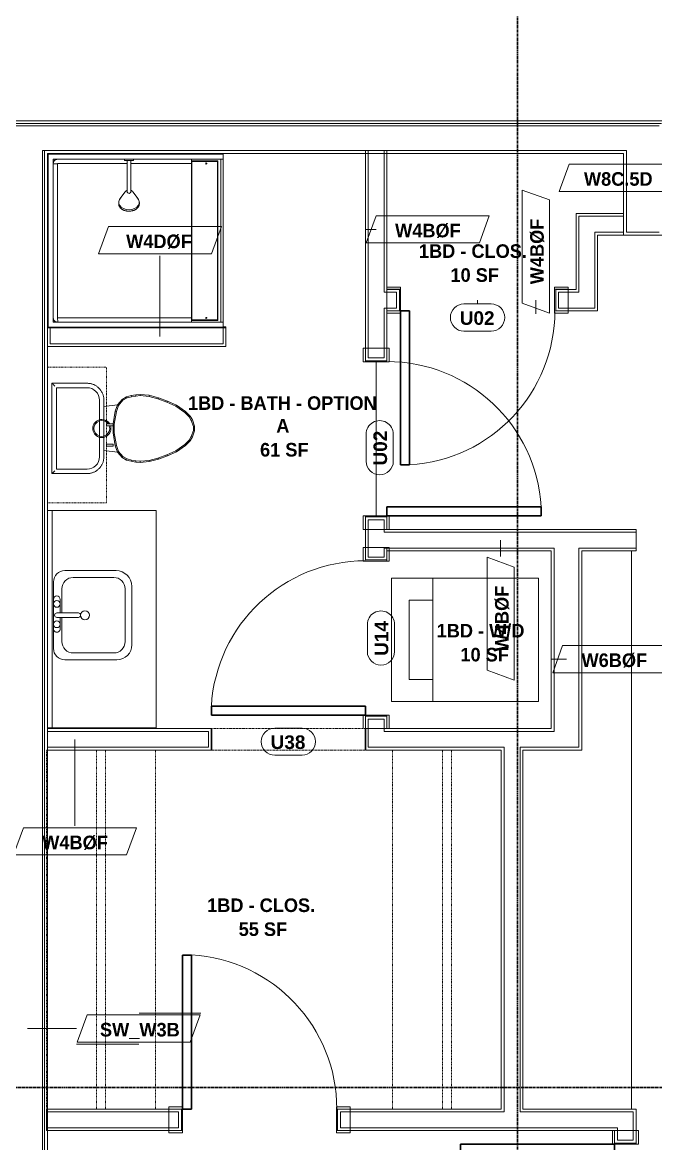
# Model space of a CAD drawing. Header units: inches. Extents: x -4058 to -1781, y 9814 to 12264.
# Drawn here: x -2936.6 to -2796.8, y 10154.8 to 10402.4 of the extents above; entities that cross this region are included whole.
import ezdxf

# ---------------------------------------------------------------- set-up
doc = ezdxf.new("R2010")
doc.units = ezdxf.units.IN
doc.header["$MEASUREMENT"] = 0
for name, pattern in [('Dash', [0.25, 0.125, -0.125]), ('Grid Line 1_2_', [0.875, 0.5, -0.125, 0.125, -0.125]), ('Overhead', [0.15625, 0.09375, -0.0625])]:
    doc.linetypes.add(name, pattern=pattern)
for name, color, linetype, lineweight in [('0-1', 7, 'Continuous', 5), ('A-AREA-IDEN', 2, 'Continuous', 9), ('A-DETL-GENF-3', 92, 'Overhead', 9), ('A-DETL-MEDM', 33, 'Continuous', 30), ('A-DOOR-3', 31, 'Continuous', 9), ('A-DOOR-4', 31, 'Continuous', 30), ('A-DOOR-IDEN', 31, 'Continuous', 9), ('A-FLOR-2', 192, 'Continuous', 9), ('A-WALL', 113, 'Continuous', 18), ('A-WALL-2', 250, 'Continuous', 18), ('A-WALL-3', 113, 'Continuous', 9), ('A-WALL-IDEN', 211, 'Continuous', 9), ('I-WALL-1', 7, 'Continuous', 9), ('P-SANR-FIXT', 6, 'Continuous', 9), ('Q-CASE', 31, 'Continuous', 9), ('Q-CASE-2', 31, 'Dash', 9), ('Q-CASE-HDLN', 31, 'Dash', 9), ('S-GRID-1', 1, 'Grid Line 1_2_', 30)]:
    doc.layers.add(name, color=color, linetype=linetype, lineweight=lineweight)
doc.styles.add('Arial_B', font='arialbd.ttf', dxfattribs={"height": 3})
doc.styles.add('Century Gothic_B', font='GOTHICB.TTF', dxfattribs={"height": 3})

# ---------------------------------------------------------------- blocks, each defined once
blk = doc.blocks.new('CTR - 1st Phase - Common Walls_rvt-1-UNITS PLANS - 3RD FLOOR')
at = {"layer": 'A-WALL-2'}
for p, q in [((-3067.15, 10380.04), (-2803.9, 10380.04)), ((-3067.15, 10379.54), (-2803.9, 10379.54)), ((-2803.9, 10380.04), (-2795.52, 10380.04)), ((-2803.9, 10379.54), (-2803.27, 10379.54)), ((-2803.27, 10379.54), (-2796.02, 10379.54)), ((-2932.21, 10373.41), (-2932.21, 10374.04)), ((-2932.21, 10374.04), (-2931.71, 10374.04)), ((-2932.21, 10374.04), (-2931.71, 10374.04)), ((-2932.21, 10373.41), (-2932.21, 9988.44)), ((-2931.71, 10373.41), (-2931.71, 10374.04)), ((-2931.71, 10374.04), (-2803.9, 10374.04)), ((-2931.71, 10373.41), (-2931.71, 9988.44)), ((-2803.9, 10374.04), (-2803.27, 10374.04)), ((-2803.27, 10374.04), (-2803.27, 10356.04)), ((-2796.02, 10356.04), (-2803.27, 10356.04))]:
    blk.add_line(p, q, dxfattribs=at)
at = {"layer": 'I-WALL-1'}
for p, q in [((-2803.9, 10380.66), (-3067.15, 10380.66)), ((-2794.9, 10380.66), (-2803.9, 10380.66)), ((-2892.34, 10373.41), (-2803.9, 10373.41)), ((-2803.9, 10373.41), (-2803.9, 10355.41)), ((-2803.9, 10355.41), (-2803.27, 10355.41)), ((-2803.27, 10355.41), (-2794.9, 10355.41)), ((-2931.09, 9988.44), (-2931.09, 10334.91))]:
    blk.add_line(p, q, dxfattribs=at)
blk = doc.blocks.new('CTR - 1st Phase - Structure_rvt-1-UNITS PLANS - 3RD FLOOR')
at = {"layer": 'S-GRID-1'}
for p, q in [((-2827.32, 9814.03), (-2827.32, 12247.5)), ((-1781.27, 10167.19), (-4041.78, 10167.19))]:
    blk.add_line(p, q, dxfattribs=at)
blk = doc.blocks.new('SWING - SINGLE - FLUSH - SWING - FLUSH - 2-10 x 6-8 - PRIVACY-4346067-UNITS PLANS - 3RD FLOOR')
at = {"layer": 'A-DOOR-3'}
for p, q in [((-17, 2.87), (-20, 2.87)), ((-20, 2.87), (-20, -2.38)), ((-17, -2.38), (-17, 2.87)), ((20, 2.87), (17, 2.87)), ((17, 2.87), (17, -2.38)), ((20, -2.38), (20, 2.87)), ((-20, -2.38), (-17, -2.38)), ((-17, -2.38), (-20, -2.38)), ((-20, -2.38), (-20, -2.88)), ((-17, -2.88), (-17, -2.38)), ((17, -2.38), (20, -2.38)), ((20, -2.38), (17, -2.38)), ((17, -2.38), (17, -2.88)), ((20, -2.88), (20, -2.38)), ((-20, -2.88), (-17, -2.88)), ((17, -2.88), (20, -2.88))]:
    blk.add_line(p, q, dxfattribs=at)
blk.add_arc((17, 2.37), 34.07, 93.3657, 180, dxfattribs=at)
at = {"layer": 'A-DOOR-4'}
for p, q in [((15, 2.37), (15, 36.38)), ((17, 36.38), (15, 36.38)), ((17, 2.37), (17, 36.38)), ((17, 2.37), (15, 2.37))]:
    blk.add_line(p, q, dxfattribs=at)
blk = doc.blocks.new('OD_CW_Closet - OD_CW_Closet-3890322-UNITS PLANS - 3RD FLOOR')
at = {"layer": 'Q-CASE-HDLN'}
for p, q in [((0.74, -24), (0.74, 0)), ((0.74, 0), (79.99, 0)), ((79.99, 0), (79.99, -24)), ((0.74, -11), (79.99, -11)), ((0.74, -13), (79.99, -13)), ((79.99, -24), (0.74, -24))]:
    blk.add_line(p, q, dxfattribs=at)
blk = doc.blocks.new('SWING - SINGLE - FLUSH - SWING - FLUSH - 2-10 x 6-8 - PRIVACY-4346070-UNITS PLANS - 3RD FLOOR')
at = {"layer": 'A-DOOR-3'}
for p, q in [((-20, 2.37), (-20, 2.87)), ((-20, 2.87), (-17, 2.87)), ((-17, 2.87), (-17, 2.37)), ((17, 2.37), (17, 2.87)), ((17, 2.87), (20, 2.87)), ((20, 2.87), (20, 2.37)), ((-20, 2.37), (-17, 2.37)), ((-20, -2.88), (-20, 2.37)), ((-17, 2.37), (-20, 2.37)), ((-17, 2.37), (-17, -2.88)), ((17, 2.37), (20, 2.37)), ((17, -2.88), (17, 2.37)), ((20, 2.37), (17, 2.37)), ((20, 2.37), (20, -2.88)), ((-17, -2.88), (-20, -2.88)), ((20, -2.88), (17, -2.88))]:
    blk.add_line(p, q, dxfattribs=at)
blk.add_arc((17, -2.38), 34.07, 180, 266.6343, dxfattribs=at)
at = {"layer": 'A-DOOR-4'}
for p, q in [((15, -2.38), (15, -36.38)), ((17, -2.38), (15, -2.38)), ((17, -2.38), (17, -36.38)), ((17, -36.38), (15, -36.38))]:
    blk.add_line(p, q, dxfattribs=at)
blk = doc.blocks.new('Stacked Washer and Dryer - 26_x25_ - Private-3627842-UNITS PLANS - 3RD FLOOR')
at = {"layer": 'P-SANR-FIXT'}
for p, q in [((0, 13.625), (32.4375, 13.625)), ((0, 13.625), (0, -13.625)), ((23.34375, -13.625), (23.34375, 13.625)), ((32.4375, 13.625), (32.4375, -13.625)), ((28.53125, 8.75), (23.34375, 8.75)), ((28.53125, -8.75), (28.53125, 8.75)), ((23.34375, -8.75), (28.53125, -8.75)), ((32.4375, -13.625), (0, -13.625))]:
    blk.add_line(p, q, dxfattribs=at)
blk = doc.blocks.new('SWING - SINGLE - FLUSH - SWING - FLUSH - 2-10 x 6-8 - PRIVACY-4346066-UNITS PLANS - 3RD FLOOR')
at = {"layer": 'A-DOOR-3'}
for p, q in [((-17, 2.87), (-20, 2.87)), ((-20, 2.87), (-20, -2.38)), ((-17, -2.38), (-17, 2.87)), ((20, 2.87), (17, 2.87)), ((17, 2.87), (17, -2.38)), ((20, -2.38), (20, 2.87)), ((-20, -2.38), (-17, -2.38)), ((-17, -2.38), (-20, -2.38)), ((-20, -2.38), (-20, -2.88)), ((-17, -2.88), (-17, -2.38)), ((17, -2.38), (20, -2.38)), ((20, -2.38), (17, -2.38)), ((17, -2.38), (17, -2.88)), ((20, -2.88), (20, -2.38)), ((-20, -2.88), (-17, -2.88)), ((17, -2.88), (20, -2.88))]:
    blk.add_line(p, q, dxfattribs=at)
blk.add_arc((17, 2.37), 34.07, 93.3657, 180, dxfattribs=at)
at = {"layer": 'A-DOOR-4'}
for p, q in [((15, 2.37), (15, 36.38)), ((17, 36.38), (15, 36.38)), ((17, 2.37), (17, 36.38)), ((17, 2.37), (15, 2.37))]:
    blk.add_line(p, q, dxfattribs=at)
blk = doc.blocks.new('Door-Opening - CLEAR OPENING - 34_ x 80_-3928388-UNITS PLANS - 3RD FLOOR')
at = {"layer": 'A-DETL-GENF-3'}
for p, q in [((16.68, 2.37), (-17.32, 2.37)), ((-17.32, -2.38), (16.68, -2.38))]:
    blk.add_line(p, q, dxfattribs=at)
at = {"layer": 'A-DETL-MEDM'}
for p, q in [((-17.32, 2.37), (-17.32, -2.38)), ((16.68, -2.38), (16.68, 2.37))]:
    blk.add_line(p, q, dxfattribs=at)
blk = doc.blocks.new('M_Sink Vanity-Square - 500 x 440mm-1372835-UNITS PLANS - 3RD FLOOR')
at = {"layer": 'P-SANR-FIXT'}
for p, q in [((-5.72, 10.23), (7.14, 10.23)), ((-5.22, 8.73), (6.46, 8.73)), ((-9.22, -4.59), (-9.22, 6.73)), ((-7.72, -2.72), (-7.72, 6.23)), ((8.96, 6.23), (8.96, -2.72)), ((10.46, 6.91), (10.46, -4.59)), ((0.12, -6.33), (0.12, -1.59)), ((1.12, -6.33), (1.12, -1.59)), ((7.96, -7.09), (-6.72, -7.09)), ((0.12, -5.22), (-5.22, -5.22)), ((-2.88, -5.59), (0.12, -5.59)), ((3.62, -7.09), (-2.88, -7.09)), ((6.46, -5.22), (1.12, -5.22)), ((1.12, -5.59), (3.62, -5.59))]:
    blk.add_line(p, q, dxfattribs=at)
for centre, radius, start, end in [((-5.72, 6.73), 3.5, 90, 180), ((7.14, 6.91), 3.32, 360, 90), ((-5.22, 6.23), 2.5, 90, 180), ((6.46, 6.23), 2.5, 360, 90), ((0.62, -0.13), 1, 360, 180), ((0.62, -0.13), 1, 180, 0), ((0.62, -1.59), 0.5, 360, 180), ((-6.72, -4.59), 2.5, 180, 270), ((-5.22, -2.72), 2.5, 180, 270), ((6.46, -2.72), 2.5, 270, 360), ((7.96, -4.59), 2.5, 270, 0), ((-2.88, -6.34), 0.75, 90, 270), ((-1.88, -6.34), 0.75, 360, 180), ((-1.88, -6.34), 0.75, 180, 0), ((0.62, -6.33), 0.5, 180, 0), ((2.62, -6.34), 0.75, 0, 180), ((2.62, -6.34), 0.75, 180, 0), ((3.62, -6.34), 0.75, 270, 90)]:
    blk.add_arc(centre, radius, start, end, dxfattribs=at)
blk = doc.blocks.new('Toilet-Domestic-3D - Toilet-Domestic-3D-1352612-UNITS PLANS - 3RD FLOOR')
at = {"layer": 'P-SANR-FIXT'}
for p, q in [((-9.98, 19.48), (-9.98, 11.75)), ((9.98, 19.48), (-9.98, 19.48)), ((-9.86, 19.36), (-9.98, 19.48)), ((9, 18.5), (-9, 18.5)), ((-9, 18.5), (-9, 11.75)), ((-9, 18.5), (-9, 11.75)), ((9, 18.5), (-9, 18.5)), ((9, 11.75), (9, 18.5)), ((9, 11.75), (9, 18.5)), ((9.98, 19.48), (9.86, 19.36)), ((9.98, 11.75), (9.98, 19.48)), ((-6.25, 9), (6.25, 9)), ((-6.25, 9), (6.25, 9)), ((-6.25, 8.02), (6.25, 8.02)), ((-4.86, 8.02), (-5.21, 5)), ((5.21, 5), (4.86, 8.02)), ((-5.21, 5), (-6.4, 4)), ((-3.84, 5.5), (-5.21, 5)), ((-5.21, 5), (-5.08, 4.78)), ((-3.77, 5.26), (-5.08, 4.78)), ((-1, 6), (-3.84, 5.5)), ((-3.84, 5.5), (-3.77, 5.26)), ((-0.98, 5.75), (-3.77, 5.26)), ((-1, 6), (-0.98, 5.75)), ((0.56, 6), (-1, 6)), ((0.98, 5.75), (-0.98, 5.75)), ((1, 5.98), (0.98, 5.75)), ((3.77, 5.26), (0.98, 5.75)), ((3.84, 5.5), (1.05, 5.99)), ((3.84, 5.5), (3.77, 5.26)), ((5.08, 4.78), (3.77, 5.26)), ((5.21, 5), (3.84, 5.5)), ((5.21, 5), (5.08, 4.78)), ((6.4, 4), (5.21, 5)), ((-6.97, 3), (-7.24, 2)), ((-6.73, 2.9), (-6.99, 1.95)), ((-6.4, 4), (-6.97, 3)), ((-6.97, 3), (-6.73, 2.9)), ((-6.21, 3.84), (-6.73, 2.9)), ((-6.21, 3.84), (-6.4, 4)), ((-5.08, 4.78), (-6.21, 3.84)), ((6.21, 3.84), (5.08, 4.78)), ((6.4, 4), (6.21, 3.84)), ((6.73, 2.9), (6.21, 3.84)), ((6.97, 3), (6.4, 4)), ((6.97, 3), (6.73, 2.9)), ((6.99, 1.95), (6.73, 2.9)), ((7.24, 2), (6.97, 3)), ((-7.41, 1), (-7.5, 0)), ((-7.24, 2), (-7.41, 1)), ((-7.41, 1), (-7.16, 0.96)), ((-7.16, 0.96), (-7.25, 0)), ((-7.24, 2), (-6.99, 1.95)), ((-6.99, 1.95), (-7.16, 0.96)), ((7.24, 2), (6.99, 1.95)), ((7.16, 0.96), (6.99, 1.95)), ((7.41, 1), (7.16, 0.96)), ((7.25, 0), (7.16, 0.96)), ((7.41, 1), (7.24, 2)), ((7.5, 0), (7.25, 0)), ((7.5, 0), (7.41, 1)), ((-7.5, 0), (-7.25, 0)), ((-7.5, 0), (-7.33, -1.99)), ((-7.33, -1.99), (-7.08, -1.95)), ((-7.33, -1.99), (-6.79, -4)), ((-7.25, 0), (-7.08, -1.95)), ((-7.08, -1.95), (-6.55, -3.92)), ((6.55, -3.92), (7.08, -1.95)), ((6.79, -4), (7.33, -1.99)), ((7.08, -1.95), (7.25, 0)), ((7.33, -1.99), (7.08, -1.95)), ((7.33, -1.99), (7.5, 0)), ((-6.79, -4), (-6.55, -3.92)), ((-6.79, -4), (-6.06, -6)), ((-6.55, -3.92), (-5.83, -5.9)), ((5.83, -5.9), (6.55, -3.92)), ((6.06, -6), (6.79, -4)), ((6.79, -4), (6.55, -3.92)), ((-6.06, -6), (-5.83, -5.9)), ((-6.06, -6), (-5.13, -8)), ((-5.83, -5.9), (-4.91, -7.88)), ((4.91, -7.88), (5.83, -5.9)), ((5.13, -8), (6.06, -6)), ((6.06, -6), (5.83, -5.9)), ((-5.13, -8), (-4.91, -7.88)), ((-5.13, -8), (-3.74, -10)), ((-4.91, -7.88), (-3.55, -9.84)), ((-3.74, -10), (-3.55, -9.84)), ((-3.55, -9.84), (-2.59, -10.8)), ((2.59, -10.8), (3.55, -9.84)), ((3.55, -9.84), (4.91, -7.88)), ((3.74, -10), (3.55, -9.84)), ((3.74, -10), (5.13, -8)), ((5.13, -8), (4.91, -7.88)), ((-3.74, -10), (-2.74, -11)), ((-2.74, -11), (-2.59, -10.8)), ((-2.74, -11), (-1.87, -11.5)), ((-2.59, -10.8), (-1.77, -11.27)), ((-1.87, -11.5), (-1.77, -11.27)), ((-1.87, -11.5), (-0.5, -12)), ((-1.77, -11.27), (-0.46, -11.75)), ((-0.5, -12), (-0.46, -11.75)), ((-0.5, -12), (0.5, -12)), ((-0.46, -11.75), (0.46, -11.75)), ((0.46, -11.75), (1.77, -11.27)), ((0.5, -12), (0.46, -11.75)), ((0.5, -12), (1.87, -11.5)), ((1.77, -11.27), (2.59, -10.8)), ((1.87, -11.5), (1.77, -11.27)), ((1.87, -11.5), (2.74, -11)), ((2.74, -11), (2.59, -10.8)), ((2.74, -11), (3.74, -10))]:
    blk.add_line(p, q, dxfattribs=at)
at = {"layer": 'P-SANR-FIXT', "flags": 128}
for points in [[(-9.98, 11.75), (-9.97, 11.6), (-9.97, 11.45), (-9.95, 11.3), (-9.93, 11.16), (-9.9, 11.01), (-9.87, 10.86), (-9.83, 10.72), (-9.79, 10.58), (-9.74, 10.44), (-9.68, 10.3), (-9.62, 10.16), (-9.56, 10.03), (-9.48, 9.9), (-9.41, 9.77), (-9.33, 9.65), (-9.24, 9.52), (-9.15, 9.41), (-9.05, 9.29), (-8.95, 9.18), (-8.85, 9.08), (-8.74, 8.97), (-8.62, 8.88), (-8.51, 8.78), (-8.39, 8.7), (-8.26, 8.61), (-8.14, 8.54), (-8.01, 8.46), (-7.87, 8.4), (-7.74, 8.33), (-7.6, 8.28), (-7.46, 8.22), (-7.32, 8.18), (-7.17, 8.14), (-7.03, 8.11), (-6.88, 8.08), (-6.74, 8.05), (-6.59, 8.04), (-6.44, 8.03), (-6.29, 8.02), (-6.25, 8.02)], [(6.25, 8.02), (6.4, 8.03), (6.55, 8.03), (6.7, 8.05), (6.84, 8.07), (6.99, 8.1), (7.14, 8.13), (7.28, 8.17), (7.42, 8.21), (7.56, 8.26), (7.7, 8.32), (7.84, 8.38), (7.97, 8.44), (8.1, 8.52), (8.23, 8.59), (8.35, 8.67), (8.48, 8.76), (8.59, 8.85), (8.71, 8.95), (8.82, 9.05), (8.92, 9.15), (9.03, 9.26), (9.12, 9.38), (9.22, 9.49), (9.3, 9.61), (9.39, 9.74), (9.46, 9.86), (9.54, 9.99), (9.6, 10.13), (9.67, 10.26), (9.72, 10.4), (9.78, 10.54), (9.82, 10.68), (9.86, 10.83), (9.89, 10.97), (9.92, 11.12), (9.95, 11.26), (9.96, 11.41), (9.97, 11.56), (9.98, 11.71), (9.98, 11.75)]]:
    blk.add_lwpolyline(points, dxfattribs=at)
at = {"layer": 'P-SANR-FIXT'}
for centre, radius, start, end in [((-6.25, 11.75), 2.75, 180, 270), ((-6.25, 11.75), 2.75, 180, 270), ((0, 8.48), 2, 360, 286.863), ((0, 8.48), 1.75, 360, 289.017), ((6.25, 11.75), 2.75, 270, 360), ((6.25, 11.75), 2.75, 270, 360), ((0, 8.48), 2, 302.0714, 360), ((0, 8.48), 1.75, 308.7554, 360)]:
    blk.add_arc(centre, radius, start, end, dxfattribs=at)
for points in [[(-9.98, 19.48), (-9.98, 19.48), (-9.98, 19.48), (-9.98, 19.48)], [(9.98, 19.48), (9.98, 19.48), (9.98, 19.48), (9.98, 19.48)]]:
    blk.add_open_spline(points, degree=3, dxfattribs=at)
for points, knots in [([(-9.37, 18.87), (-9.41, 18.91), (-9.47, 18.97), (-9.55, 19.05), (-9.6, 19.1), (-9.66, 19.16), (-9.71, 19.21), (-9.75, 19.25), (-9.78, 19.28), (-9.8, 19.3), (-9.82, 19.32), (-9.85, 19.35), (-9.86, 19.36), (-9.86, 19.36)], [0, 0, 0, 0, 0.166667, 0.25, 0.333333, 0.416667, 0.5, 0.583333, 0.666667, 0.708333, 0.75, 0.833333, 1, 1, 1, 1]), ([(9.86, 19.36), (9.86, 19.36), (9.85, 19.35), (9.82, 19.32), (9.8, 19.3), (9.78, 19.28), (9.75, 19.25), (9.71, 19.21), (9.66, 19.16), (9.6, 19.1), (9.55, 19.05), (9.47, 18.97), (9.41, 18.91), (9.37, 18.87)], [-1, -1, -1, -1, -0.833333, -0.75, -0.708333, -0.666667, -0.583333, -0.5, -0.416667, -0.333333, -0.25, -0.166667, 0, 0, 0, 0])]:
    blk.add_open_spline(points, degree=3, knots=knots, dxfattribs=at)
blk = doc.blocks.new('Bath Vanity - Bath Vanity 48_-3150017-UNITS PLANS - 3RD FLOOR')
at = {"layer": 'Q-CASE'}
for p, q in [((24.74, 24), (-23.26, 24)), ((-23.26, 24), (-23.26, 1)), ((24.74, 1), (24.74, 24))]:
    blk.add_line(p, q, dxfattribs=at)
blk = doc.blocks.new('BATHROOM MIRROR - BATHROOM MIRROR 48_-3123886-UNITS PLANS - 3RD FLOOR')
at = {"layer": 'Q-CASE'}
for p, q in [((-23.26, -23), (24.74, -23)), ((-23.26, -23), (-23.26, -24)), ((24.74, -24), (-23.26, -24)), ((24.74, -24), (24.74, -23))]:
    blk.add_line(p, q, dxfattribs=at)
blk = doc.blocks.new('300 Series Wall Hung Cabinet_326 - 30_-2909953-UNITS PLANS - 3RD FLOOR')
at = {"layer": 'Q-CASE'}
for p, q in [((-2.01, 14.69), (-2.5, 14.69)), ((-2.5, 14.69), (-2.5, 13.19)), ((-2.01, 13.19), (-2.5, 13.19)), ((-2.01, 13.19), (-2.01, 14.69)), ((2.49, 14.69), (2, 14.69)), ((2, 14.69), (2, 13.19)), ((2.49, 13.19), (2, 13.19)), ((2.49, 13.19), (2.49, 14.69))]:
    blk.add_line(p, q, dxfattribs=at)
at = {"layer": 'Q-CASE-2'}
for p, q in [((-15, 0.19), (-15, 13.19)), ((-15, 13.19), (15, 13.19)), ((15, 13.19), (15, 0.19)), ((15, 0.19), (-15, 0.19))]:
    blk.add_line(p, q, dxfattribs=at)
blk = doc.blocks.new('SWING - SINGLE - FLUSH - SWING - FLUSH - 2-10 x 6-8 - PASSAGE-4346082-UNITS PLANS - 3RD FLOOR')
at = {"layer": 'A-DOOR-3'}
for p, q in [((-20, 2.37), (-20, 2.87)), ((-20, 2.87), (-17, 2.87)), ((-17, 2.87), (-17, 2.37)), ((17, 2.37), (17, 2.87)), ((17, 2.87), (20, 2.87)), ((20, 2.87), (20, 2.37)), ((-20, 2.37), (-17, 2.37)), ((-20, -2.88), (-20, 2.37)), ((-17, 2.37), (-20, 2.37)), ((-17, 2.37), (-17, -2.88)), ((17, 2.37), (20, 2.37)), ((17, -2.88), (17, 2.37)), ((20, 2.37), (17, 2.37)), ((20, 2.37), (20, -2.38)), ((-17, -2.88), (-20, -2.88)), ((20, -2.88), (17, -2.88))]:
    blk.add_line(p, q, dxfattribs=at)
blk.add_arc((17, -2.38), 34.07, 180, 266.6343, dxfattribs=at)
at = {"layer": 'A-DOOR-4'}
for p, q in [((15, -2.38), (15, -36.38)), ((17, -2.38), (15, -2.38)), ((17, -2.38), (17, -36.38)), ((17, -36.38), (15, -36.38))]:
    blk.add_line(p, q, dxfattribs=at)
blk = doc.blocks.new('OD_CW_Closet - OD_CW_Closet-3890321-UNITS PLANS - 3RD FLOOR')
at = {"layer": 'Q-CASE-HDLN'}
for p, q in [((79.99, 24), (0.74, 24)), ((0.74, 24), (0.74, 0)), ((79.99, 0), (79.99, 24)), ((0.74, 13), (79.99, 13)), ((0.74, 11), (79.99, 11)), ((0.74, 0), (79.99, 0))]:
    blk.add_line(p, q, dxfattribs=at)
blk = doc.blocks.new('Casework 10 - Casework 1-4240685-UNITS PLANS - 3RD FLOOR')
at = {"layer": 'Q-CASE'}
blk.add_line((-2802.15, 10162.41), (-2802.15, 10285.66), dxfattribs=at)
blk = doc.blocks.new('The Shower - The Shower-4050272-UNITS PLANS - 3RD FLOOR')
at = {"layer": 'P-SANR-FIXT'}
for p, q in [((0, -0.5), (38.5, -0.5)), ((0, -39.25), (0, -0.5)), ((0.12, -39.25), (0.12, -0.63)), ((0.12, -0.63), (38.38, -0.63)), ((1.25, -39.25), (1.25, -1.75)), ((1.25, -1.75), (37.25, -1.75)), ((1.3, -2.43), (1.28, -2.51)), ((1.38, -2.26), (1.37, -2.28)), ((1.42, -2.2), (1.4, -2.23)), ((1.58, -2.01), (1.51, -2.08)), ((1.73, -1.9), (1.7, -1.92)), ((2.01, -1.78), (1.93, -1.8)), ((36.25, -1.77), (2.25, -1.77)), ((36.25, -1.77), (36.25, -1.75)), ((36.57, -1.8), (36.49, -1.78)), ((36.8, -1.92), (36.77, -1.9)), ((36.99, -2.08), (36.92, -2.01)), ((37.1, -2.23), (37.08, -2.2)), ((37.13, -2.28), (37.12, -2.26)), ((37.22, -2.51), (37.2, -2.43)), ((37.25, -1.75), (37.25, -17.52)), ((38.38, -0.63), (38.38, -39.25)), ((38.5, -0.5), (38.5, -39.25)), ((2.2, -32.27), (2.2, -2.75)), ((36.25, -2.7), (2.25, -2.7)), ((36.3, -18.11), (36.3, -2.75)), ((36.3, -32.27), (36.3, -18.89)), ((37.25, -19.48), (37.25, -39.25)), ((1.62, -32.27), (1.62, -38.13)), ((36.75, -32.38), (1.75, -32.38)), ((1.75, -32.38), (1.75, -38)), ((2.2, -32.27), (36.3, -32.27)), ((36.75, -38), (36.75, -32.38)), ((36.88, -38.13), (36.88, -32.27)), ((0.12, -39.25), (0, -39.25)), ((0.12, -39.25), (1.25, -39.25)), ((1.25, -38.75), (37.25, -38.75)), ((1.25, -39.25), (1.25, -38.75)), ((37.25, -39.25), (1.25, -39.25)), ((1.62, -38.13), (36.88, -38.13)), ((1.75, -38), (36.75, -38)), ((37.25, -38.75), (37.25, -39.25)), ((37.25, -39.25), (38.38, -39.25)), ((38.5, -39.25), (38.38, -39.25))]:
    blk.add_line(p, q, dxfattribs=at)
for centre, radius, start, end in [((2.25, -2.75), 1, 90, 180), ((36.25, -2.75), 1, 0, 90), ((2.2, -35.56), 0.125, 0, 180), ((2.2, -35.56), 0.125, 180, 0), ((36.3, -35.56), 0.125, 0, 180), ((36.3, -35.56), 0.125, 180, 0)]:
    blk.add_arc(centre, radius, start, end, dxfattribs=at)
for centre, major_axis, start_param, end_param in [((2.2, -32.28), (0.95, 0), 1.570796, 3.141593), ((36.3, -32.28), (-0.95, 0), 3.141593, 4.712389)]:
    blk.add_ellipse(centre, major_axis=major_axis, ratio=0.019505, start_param=start_param, end_param=end_param, dxfattribs=at)
for points, knots in [([(2.25, -1.77), (2.19, -1.77), (2.06, -1.78), (1.8, -1.86), (1.53, -2.04), (1.34, -2.32), (1.26, -2.57), (1.25, -2.7), (1.25, -2.77)], [-0.001856, -0.001856, -0.001856, -0.001856, 0.123376, 0.248608, 0.499072, 0.749536, 0.874768, 1, 1, 1, 1]), ([(1.38, -2.25), (1.41, -2.21), (1.47, -2.12), (1.55, -2.04), (1.59, -2)], [-0.666048, -0.666048, -0.666048, -0.666048, -0.5714286, -0.4597287, -0.4597287, -0.4597287, -0.4597287]), ([(1.75, -1.88), (1.77, -1.87), (1.86, -1.82), (2.03, -1.77), (2.17, -1.75), (2.25, -1.75)], [-0.332096, -0.332096, -0.332096, -0.332096, -0.2857143, -0.1428571, 0, 0, 0, 0]), ([(36.25, -1.75), (36.31, -1.75), (36.42, -1.76), (36.59, -1.8), (36.7, -1.85), (36.75, -1.88)], [-1, -1, -1, -1, -0.8928571, -0.7857143, -0.6665409, -0.6665409, -0.6665409, -0.6665409]), ([(37.25, -2.77), (37.25, -2.7), (37.24, -2.57), (37.16, -2.32), (36.98, -2.04), (36.7, -1.86), (36.45, -1.78), (36.32, -1.77), (36.25, -1.77)], [-0.001856, -0.001856, -0.001856, -0.001856, 0.123376, 0.248608, 0.499072, 0.749536, 0.874768, 1, 1, 1, 1]), ([(36.75, -1.88), (36.79, -1.91), (36.89, -1.97), (36.97, -2.05), (37.01, -2.11)], [-0.666048, -0.666048, -0.666048, -0.666048, -0.5714286, -0.4462442, -0.4462442, -0.4462442, -0.4462442]), ([(37.12, -2.25), (37.13, -2.27), (37.16, -2.33), (37.18, -2.38), (37.19, -2.42)], [-0.332096, -0.332096, -0.332096, -0.332096, -0.2857143, -0.2167295, -0.2167295, -0.2167295, -0.2167295]), ([(2.25, -2.7), (2.24, -2.7), (2.24, -2.7), (2.23, -2.7), (2.22, -2.71), (2.22, -2.71), (2.21, -2.72), (2.21, -2.73), (2.2, -2.74), (2.2, -2.74), (2.2, -2.75), (2.2, -2.75)], [-1, -1, -1, -1, -0.833333, -0.75, -0.666667, -0.583333, -0.416667, -0.333333, -0.208333, -0.083333, 0, 0, 0, 0]), ([(36.3, -2.75), (36.3, -2.74), (36.3, -2.74), (36.3, -2.73), (36.29, -2.72), (36.29, -2.72), (36.28, -2.71), (36.27, -2.71), (36.26, -2.7), (36.26, -2.7), (36.25, -2.7), (36.25, -2.7)], [-1, -1, -1, -1, -0.833333, -0.75, -0.666667, -0.583333, -0.416667, -0.333333, -0.208333, -0.083333, 0, 0, 0, 0])]:
    blk.add_open_spline(points, degree=3, knots=knots, dxfattribs=at)
for points in [[(1.35, -2.32), (1.36, -2.3), (1.37, -2.27), (1.38, -2.25)], [(1.63, -1.97), (1.67, -1.94), (1.71, -1.91), (1.75, -1.88)], [(36.25, -2.7), (36.25, -2.62), (36.25, -2.45), (36.25, -2.22), (36.25, -2.03), (36.25, -1.88), (36.25, -1.82), (36.25, -1.8)], [(37.05, -2.15), (37.07, -2.18), (37.09, -2.21), (37.12, -2.25)], [(1.25, -2.75), (1.25, -2.74), (1.25, -2.72), (1.25, -2.71)], [(2.2, -2.75), (2.12, -2.75), (1.95, -2.75), (1.72, -2.75), (1.52, -2.76), (1.37, -2.76), (1.27, -2.76), (1.25, -2.77), (1.25, -2.77)], [(37.25, -2.67), (37.25, -2.7), (37.25, -2.72), (37.25, -2.75)]]:
    blk.add_open_spline(points, degree=3, dxfattribs=at)
blk = doc.blocks.new('Shower Head - Shower Head-3260035-UNITS PLANS - 3RD FLOOR')
at = {"layer": 'P-SANR-FIXT'}
for p, q in [((-2.28, 9.81), (-2.28, 9.54)), ((-2.02, 8.78), (-0.84, 7.19)), ((0.84, 7.19), (2.02, 8.78)), ((2.28, 9.54), (2.28, 9.81)), ((-0.39, 7.27), (-0.39, 6.01)), ((0.39, 6.01), (0.39, 7.27)), ((-0.98, 0.26), (-0.98, 0)), ((-0.98, 0.26), (0.98, 0.26)), ((-0.39, 1), (-0.39, 0.26)), ((0.39, 0.26), (0.39, 1)), ((0.98, 0), (0.98, 0.26)), ((0.98, 0), (-0.98, 0))]:
    blk.add_line(p, q, dxfattribs=at)
at = {"layer": 'P-SANR-FIXT', "flags": 128}
for points in [[(0, 11.49), (-0.09, 11.49), (-0.18, 11.48), (-0.27, 11.48), (-0.35, 11.47), (-0.44, 11.46), (-0.53, 11.44), (-0.62, 11.43), (-0.7, 11.41), (-0.79, 11.39), (-0.87, 11.36), (-0.95, 11.34), (-1.03, 11.31), (-1.11, 11.28), (-1.19, 11.25), (-1.26, 11.21), (-1.34, 11.17), (-1.41, 11.13), (-1.48, 11.09), (-1.55, 11.05), (-1.61, 11), (-1.68, 10.95), (-1.74, 10.9), (-1.8, 10.85), (-1.85, 10.8), (-1.9, 10.74), (-1.95, 10.69), (-2, 10.63), (-2.04, 10.57), (-2.08, 10.51), (-2.12, 10.44), (-2.15, 10.38), (-2.18, 10.31), (-2.21, 10.25), (-2.23, 10.18), (-2.25, 10.11), (-2.26, 10.04), (-2.27, 9.97), (-2.28, 9.9), (-2.28, 9.83), (-2.28, 9.81)], [(2.28, 9.81), (2.28, 9.88), (2.28, 9.95), (2.27, 10.02), (2.25, 10.09), (2.24, 10.16), (2.21, 10.23), (2.19, 10.3), (2.16, 10.36), (2.13, 10.43), (2.09, 10.49), (2.05, 10.55), (2.01, 10.61), (1.97, 10.67), (1.92, 10.73), (1.86, 10.79), (1.81, 10.84), (1.75, 10.89), (1.69, 10.94), (1.63, 10.99), (1.57, 11.04), (1.5, 11.08), (1.43, 11.12), (1.36, 11.16), (1.28, 11.2), (1.21, 11.24), (1.13, 11.27), (1.05, 11.3), (0.97, 11.33), (0.89, 11.36), (0.81, 11.38), (0.72, 11.4), (0.64, 11.42), (0.55, 11.44), (0.47, 11.45), (0.38, 11.46), (0.29, 11.47), (0.2, 11.48), (0.11, 11.49), (0.02, 11.49), (0, 11.49)], [(-0.84, 7.19), (-0.81, 7.16), (-0.79, 7.13), (-0.76, 7.1), (-0.73, 7.08), (-0.7, 7.05), (-0.68, 7.03), (-0.65, 7.01), (-0.62, 6.98), (-0.59, 6.97), (-0.56, 6.95), (-0.53, 6.93), (-0.49, 6.91), (-0.46, 6.9), (-0.43, 6.89), (-0.4, 6.87)], [(-0.39, 6.01), (-0.39, 5.81), (-0.39, 5.6), (-0.39, 5.38), (-0.39, 5.15), (-0.39, 4.92), (-0.39, 4.68), (-0.39, 4.43), (-0.39, 4.18), (-0.39, 3.93), (-0.39, 3.67), (-0.39, 3.4), (-0.39, 3.13), (-0.39, 2.86), (-0.39, 2.59), (-0.39, 2.31), (-0.39, 2.03), (-0.39, 1.75), (-0.39, 1.46), (-0.39, 1.18), (-0.39, 1)], [(0.39, 6.87), (0.43, 6.88), (0.46, 6.9), (0.49, 6.91), (0.52, 6.93), (0.55, 6.94), (0.58, 6.96), (0.61, 6.98), (0.64, 7), (0.67, 7.03), (0.7, 7.05), (0.73, 7.07), (0.76, 7.1), (0.78, 7.13), (0.81, 7.16), (0.83, 7.19), (0.84, 7.19)], [(0.39, 1), (0.39, 1.29), (0.39, 1.57), (0.39, 1.85), (0.39, 2.13), (0.39, 2.41), (0.39, 2.69), (0.39, 2.96), (0.39, 3.23), (0.39, 3.5), (0.39, 3.76), (0.39, 4.02), (0.39, 4.27), (0.39, 4.52), (0.39, 4.77), (0.39, 5), (0.39, 5.23), (0.39, 5.46), (0.39, 5.67), (0.39, 5.88), (0.39, 6.01)]]:
    blk.add_lwpolyline(points, dxfattribs=at)
at = {"layer": 'P-SANR-FIXT'}
for centre, major_axis, start_param, end_param in [((0, 9.54), (-2.28, 0), 4.712389, 6.956384), ((0, 9.54), (2.28, 0), 5.609987, 7.853982), ((0, 7.27), (-0.394, 0), 4.712389, 6.283185), ((0, 7.27), (0.394, 0), 0, 1.570796)]:
    blk.add_ellipse(centre, major_axis=major_axis, ratio=0.707107, start_param=start_param, end_param=end_param, dxfattribs=at)
blk = doc.blocks.new('Wall Tag - Shear Wall-3956451-UNITS PLANS - 3RD FLOOR')
at = {"layer": 'A-WALL-IDEN'}
for p, q in [((-0.3561, 0.0937), (-0.4244, -0.0937)), ((0.4244, 0.0937), (-0.3561, 0.0937)), ((0.4291, 0.1068), (0.0033, 0.1068)), ((0.3561, -0.0937), (0.4244, 0.0937)), ((0, -0.1068), (-0.4291, -0.1068)), ((-0.4244, -0.0937), (0.3561, -0.0937))]:
    blk.add_line(p, q, dxfattribs=at)
blk = doc.blocks.new('Wall Tag - Arch Wall-3956453-UNITS PLANS - 3RD FLOOR')
at = {"layer": 'A-WALL-IDEN'}
for p, q in [((-0.3561, 0.0937), (-0.4244, -0.0937)), ((0.4244, 0.0937), (-0.3561, 0.0937)), ((0.3561, -0.0937), (0.4244, 0.0937)), ((-0.4244, -0.0937), (0.3561, -0.0937))]:
    blk.add_line(p, q, dxfattribs=at)
blk = doc.blocks.new('Door Tag - Type Mark-2601225-UNITS PLANS - 3RD FLOOR')
at = {"layer": 'A-DOOR-IDEN'}
for p, q in [((0.09375, 0.09375), (-0.09375, 0.09375)), ((-0.09375, -0.09375), (0.09375, -0.09375))]:
    blk.add_line(p, q, dxfattribs=at)
for centre, start, end in [((-0.09375, 0), 90, 270), ((0.09375, 0), 270, 90)]:
    blk.add_arc(centre, 0.09375, start, end, dxfattribs=at)

msp = doc.modelspace()

# ---------------------------------------------------------------- linework, layer by layer
at = {"layer": 'A-DOOR-IDEN'}
msp.add_line((-2836.15, 10341.04), (-2836.15, 10340.19), dxfattribs=at)
at = {"layer": 'A-FLOR-2'}
for p, q in [((-2858.53, 10327.41), (-2858.53, 10293.41)), ((-2858.52, 10293.41), (-2858.52, 10327.41))]:
    msp.add_line(p, q, dxfattribs=at)
at = {"layer": 'A-WALL'}
for p, q in [((-2860.27, 10374.04), (-2860.27, 10328.29)), ((-2856.77, 10342.79), (-2856.77, 10374.04)), ((-2813.77, 10342.79), (-2813.77, 10359.54)), ((-2803.9, 10359.54), (-2813.77, 10359.54)), ((-2810.27, 10339.29), (-2810.27, 10356.04)), ((-2803.9, 10356.04), (-2810.27, 10356.04)), ((-2854.02, 10342.79), (-2856.77, 10342.79)), ((-2854.02, 10339.29), (-2854.02, 10342.79)), ((-2818.27, 10342.79), (-2818.27, 10339.29)), ((-2813.77, 10342.79), (-2818.27, 10342.79)), ((-2856.77, 10328.29), (-2856.77, 10339.29)), ((-2856.77, 10339.29), (-2854.02, 10339.29)), ((-2818.27, 10339.29), (-2810.27, 10339.29)), ((-2930.46, 10334.91), (-2930.46, 10331.41)), ((-2892.34, 10334.91), (-2891.71, 10334.91)), ((-2892.34, 10331.41), (-2892.34, 10334.91)), ((-2892.34, 10331.41), (-2930.46, 10331.41)), ((-2860.27, 10328.29), (-2856.77, 10328.29)), ((-2860.27, 10292.54), (-2860.27, 10284.29)), ((-2856.77, 10292.54), (-2860.27, 10292.54)), ((-2856.77, 10289.79), (-2856.77, 10292.54)), ((-2801.15, 10289.79), (-2856.77, 10289.79)), ((-2860.27, 10284.29), (-2856.77, 10284.29)), ((-2856.77, 10284.29), (-2856.77, 10286.29)), ((-2819.27, 10286.29), (-2856.77, 10286.29)), ((-2819.27, 10245.79), (-2819.27, 10286.29)), ((-2801.15, 10286.29), (-2813.77, 10286.29)), ((-2813.77, 10242.29), (-2813.77, 10286.29)), ((-2860.27, 10248.54), (-2860.27, 10242.29)), ((-2856.77, 10248.54), (-2860.27, 10248.54)), ((-2856.77, 10245.79), (-2856.77, 10248.54)), ((-2895.52, 10245.79), (-2931.09, 10245.79)), ((-2895.52, 10242.29), (-2895.52, 10245.79)), ((-2819.27, 10245.79), (-2856.77, 10245.79)), ((-2931.09, 10242.29), (-2895.52, 10242.29)), ((-2860.27, 10242.29), (-2830.27, 10242.29)), ((-2830.27, 10242.29), (-2830.27, 10161.79)), ((-2826.77, 10242.29), (-2813.77, 10242.29)), ((-2826.77, 10242.29), (-2826.77, 10161.79)), ((-2902.15, 10161.79), (-2931.27, 10161.79)), ((-2902.15, 10158.29), (-2902.15, 10161.79)), ((-2830.27, 10161.79), (-2866.4, 10161.79)), ((-2866.4, 10161.79), (-2866.4, 10158.29)), ((-2801.77, 10161.79), (-2826.77, 10161.79)), ((-2801.77, 10155.54), (-2801.77, 10161.79)), ((-2931.27, 10158.29), (-2902.15, 10158.29)), ((-2866.4, 10158.29), (-2805.27, 10158.29)), ((-2805.27, 10158.29), (-2805.27, 10155.54)), ((-2805.27, 10155.54), (-2801.77, 10155.54))]:
    msp.add_line(p, q, dxfattribs=at)
at = {"layer": 'A-WALL-3'}
for p, q in [((-2860.9, 10374.04), (-2860.9, 10327.66)), ((-2856.15, 10374.04), (-2860.9, 10374.04)), ((-2856.15, 10343.41), (-2856.15, 10374.04)), ((-2814.4, 10360.16), (-2814.4, 10343.41)), ((-2803.9, 10360.16), (-2814.4, 10360.16)), ((-2803.9, 10355.41), (-2803.9, 10360.16)), ((-2809.65, 10338.66), (-2809.65, 10355.41)), ((-2809.65, 10355.41), (-2803.9, 10355.41)), ((-2853.4, 10343.41), (-2856.15, 10343.41)), ((-2853.4, 10338.66), (-2853.4, 10343.41)), ((-2814.4, 10343.41), (-2818.9, 10343.41)), ((-2818.9, 10343.41), (-2818.9, 10338.66)), ((-2856.15, 10327.66), (-2856.15, 10338.66)), ((-2856.15, 10338.66), (-2853.4, 10338.66)), ((-2818.9, 10338.66), (-2809.65, 10338.66)), ((-2931.09, 10334.91), (-2931.09, 10330.79)), ((-2891.71, 10335.16), (-2892.34, 10335.16)), ((-2891.71, 10330.79), (-2891.71, 10335.16)), ((-2931.09, 10330.79), (-2891.71, 10330.79)), ((-2860.9, 10327.66), (-2856.15, 10327.66)), ((-2860.9, 10293.16), (-2860.9, 10283.66)), ((-2856.15, 10293.16), (-2860.9, 10293.16)), ((-2856.15, 10290.41), (-2856.15, 10293.16)), ((-2801.15, 10290.41), (-2856.15, 10290.41)), ((-2801.15, 10285.66), (-2801.15, 10290.41)), ((-2856.15, 10283.66), (-2856.15, 10285.66)), ((-2856.15, 10285.66), (-2819.9, 10285.66)), ((-2819.9, 10285.66), (-2819.9, 10246.41)), ((-2813.15, 10285.66), (-2801.15, 10285.66)), ((-2813.15, 10241.66), (-2813.15, 10285.66)), ((-2860.9, 10283.66), (-2856.15, 10283.66)), ((-2860.9, 10249.16), (-2860.9, 10246.41)), ((-2856.15, 10249.16), (-2860.9, 10249.16)), ((-2856.15, 10246.41), (-2856.15, 10249.16)), ((-2894.9, 10246.41), (-2931.09, 10246.41)), ((-2931.09, 10246.41), (-2931.09, 10241.66)), ((-2819.9, 10246.41), (-2856.15, 10246.41)), ((-2931.09, 10241.66), (-2894.9, 10241.66)), ((-2860.9, 10241.66), (-2830.9, 10241.66)), ((-2830.9, 10241.66), (-2830.9, 10162.41)), ((-2826.15, 10241.66), (-2813.15, 10241.66)), ((-2826.15, 10162.41), (-2826.15, 10241.66)), ((-2901.53, 10162.41), (-2931.27, 10162.41)), ((-2931.27, 10162.41), (-2931.27, 10157.66)), ((-2901.53, 10157.66), (-2901.53, 10162.41)), ((-2830.9, 10162.41), (-2867.03, 10162.41)), ((-2867.03, 10162.41), (-2867.03, 10157.66)), ((-2801.15, 10162.41), (-2826.15, 10162.41)), ((-2801.15, 10154.91), (-2801.15, 10162.41)), ((-2931.27, 10157.66), (-2901.53, 10157.66)), ((-2867.03, 10157.66), (-2805.9, 10157.66)), ((-2805.9, 10157.66), (-2805.9, 10154.91)), ((-2805.9, 10154.91), (-2801.15, 10154.91))]:
    msp.add_line(p, q, dxfattribs=at)
at = {"layer": 'A-WALL-IDEN'}
for p, q in [((-2858.52, 10356.65), (-2860.87, 10356.65)), ((-2906.25, 10332.98), (-2906.25, 10350.85)), ((-2823.28, 10341.04), (-2823.28, 10338.03)), ((-2831.05, 10288.04), (-2831.05, 10284.44)), ((-2816.52, 10261.77), (-2819.72, 10261.77)), ((-2925.02, 10244.04), (-2925.02, 10224.95)), ((-2935.52, 10180.19), (-2924.68, 10180.19))]:
    msp.add_line(p, q, dxfattribs=at)

# ---------------------------------------------------------------- block references
at = {"layer": '0-1'}
for name in ['CTR - 1st Phase - Structure_rvt-1-UNITS PLANS - 3RD FLOOR', 'CTR - 1st Phase - Common Walls_rvt-1-UNITS PLANS - 3RD FLOOR']:
    msp.add_blockref(name, (0, 0), dxfattribs=at)
at = {"layer": 'A-DOOR-3'}
for name, p, rotation in [('SWING - SINGLE - FLUSH - SWING - FLUSH - 2-10 x 6-8 - PRIVACY-4346066-UNITS PLANS - 3RD FLOOR', (-2836.15, 10341.04), 180), ('SWING - SINGLE - FLUSH - SWING - FLUSH - 2-10 x 6-8 - PRIVACY-4346067-UNITS PLANS - 3RD FLOOR', (-2858.52, 10310.41), 269.9999999999858), ('SWING - SINGLE - FLUSH - SWING - FLUSH - 2-10 x 6-8 - PASSAGE-4346082-UNITS PLANS - 3RD FLOOR', (-2858.52, 10266.41), 269.9999999999858), ('SWING - SINGLE - FLUSH - SWING - FLUSH - 2-10 x 6-8 - PRIVACY-4346070-UNITS PLANS - 3RD FLOOR', (-2884.28, 10160.04), 180), ('SWING - SINGLE - FLUSH - SWING - FLUSH - 2-10 x 6-8 - PRIVACY-4346067-UNITS PLANS - 3RD FLOOR', (-2803.52, 10137.66), 90.00000000004798)]:
    msp.add_blockref(name, p, dxfattribs=dict(at, rotation=rotation))
msp.add_blockref('Door-Opening - CLEAR OPENING - 34_ x 80_-3928388-UNITS PLANS - 3RD FLOOR', (-2877.58, 10244.04), dxfattribs=at)
at = {"layer": 'A-DOOR-IDEN', "xscale": 31.99999999999999, "yscale": 31.99999999999999, "zscale": 31.99999999999999}
for p in [(-2836.15, 10337.19), (-2877.9, 10243.54)]:
    msp.add_blockref('Door Tag - Type Mark-2601225-UNITS PLANS - 3RD FLOOR', p, dxfattribs=at)
at = {"layer": 'A-DOOR-IDEN', "xscale": 31.99999999999999, "yscale": 31.99999999999999, "zscale": 31.99999999999999, "rotation": 89.99999999999955}
for p in [(-2857.75, 10308.44), (-2857.47, 10266.41)]:
    msp.add_blockref('Door Tag - Type Mark-2601225-UNITS PLANS - 3RD FLOOR', p, dxfattribs=at)
at = {"layer": 'A-WALL-IDEN', "xscale": 31.99999999999999, "yscale": 31.99999999999999, "zscale": 31.99999999999999}
for name, p in [('Wall Tag - Arch Wall-3956453-UNITS PLANS - 3RD FLOOR', (-2804.53, 10368.04)), ('Wall Tag - Arch Wall-3956453-UNITS PLANS - 3RD FLOOR', (-2847.14, 10356.65)), ('Wall Tag - Arch Wall-3956453-UNITS PLANS - 3RD FLOOR', (-2906.25, 10354.27)), ('Wall Tag - Arch Wall-3956453-UNITS PLANS - 3RD FLOOR', (-2805.98, 10261.77)), ('Wall Tag - Arch Wall-3956453-UNITS PLANS - 3RD FLOOR', (-2925.02, 10221.53)), ('Wall Tag - Shear Wall-3956451-UNITS PLANS - 3RD FLOOR', (-2910.95, 10180.19))]:
    msp.add_blockref(name, p, dxfattribs=at)
at = {"layer": 'A-WALL-IDEN', "xscale": 31.99999999999999, "yscale": 31.99999999999999, "zscale": 31.99999999999999, "rotation": 89.99999999999955}
for p in [(-2823.28, 10351.76), (-2831.05, 10270.71)]:
    msp.add_blockref('Wall Tag - Arch Wall-3956453-UNITS PLANS - 3RD FLOOR', p, dxfattribs=at)
at = {"layer": 'P-SANR-FIXT'}
for name, p, rotation in [('The Shower - The Shower-4050272-UNITS PLANS - 3RD FLOOR', (-2931.59, 10334.91), 89.99999999984284), ('Shower Head - Shower Head-3260035-UNITS PLANS - 3RD FLOOR', (-2913.09, 10372.16), 180), ('Toilet-Domestic-3D - Toilet-Domestic-3D-1352612-UNITS PLANS - 3RD FLOOR', (-2910.61, 10312.7), 90.00000000021137), ('M_Sink Vanity-Square - 500 x 440mm-1372835-UNITS PLANS - 3RD FLOOR', (-2922.68, 10272.08), 270.0000000001259), ('Stacked Washer and Dryer - 26_x25_ - Private-3627842-UNITS PLANS - 3RD FLOOR', (-2822.71, 10266.04), 180)]:
    msp.add_blockref(name, p, dxfattribs=dict(at, rotation=rotation))
at = {"layer": 'Q-CASE'}
for name, p, rotation in [('300 Series Wall Hung Cabinet_326 - 30_-2909953-UNITS PLANS - 3RD FLOOR', (-2931.27, 10311.25), 270.0000000000637), ('BATHROOM MIRROR - BATHROOM MIRROR 48_-3123886-UNITS PLANS - 3RD FLOOR', (-2907.08, 10271.34), 270.0000000001863), ('Bath Vanity - Bath Vanity 48_-3150017-UNITS PLANS - 3RD FLOOR', (-2931.09, 10271.34), 270.0000000001116), ('OD_CW_Closet - OD_CW_Closet-3890322-UNITS PLANS - 3RD FLOOR', (-2907.27, 10242.4), 269.9999999999799), ('OD_CW_Closet - OD_CW_Closet-3890321-UNITS PLANS - 3RD FLOOR', (-2854.9, 10242.4), 270.00000000002)]:
    msp.add_blockref(name, p, dxfattribs=dict(at, rotation=rotation))
msp.add_blockref('Casework 10 - Casework 1-4240685-UNITS PLANS - 3RD FLOOR', (0, 0), dxfattribs=at)

# ---------------------------------------------------------------- texts
at = {"layer": 'A-AREA-IDEN', "char_height": 3, "attachment_point": 1, "style": 'Century Gothic_B'}
for s, insert, width in [('1BD - CLOS.', (-2849.09, 10353.36), 29.29), ('10 SF', (-2842.13, 10348.07), 12.423), ('1BD - BATH - OPTION', (-2900.08, 10319.8), 51.005), ('\\fCentury Gothic|b1|i0|c0|p34|;A', (-2880.58, 10314.8), 3.838), ('61 SF', (-2884.16, 10309.5), 12.423), ('1BD - W/D', (-2845.18, 10269.54), 25.149), ('10 SF', (-2839.93, 10264.25), 12.423), ('1BD - CLOS.', (-2895.84, 10208.92), 29.29), ('55 SF', (-2888.88, 10203.63), 12.423)]:
    msp.add_mtext(s, dxfattribs=dict(at, insert=insert, width=width))
at = {"layer": 'A-DOOR-IDEN', "char_height": 3, "width": 9.393, "attachment_point": 1, "style": 'Arial_B'}
for s, insert in [('U02', (-2840.08, 10338.57)), ('U38', (-2881.83, 10244.92))]:
    msp.add_mtext(s, dxfattribs=dict(at, insert=insert))
at = {"layer": 'A-DOOR-IDEN', "char_height": 3, "width": 9.393, "attachment_point": 1, "rotation": 90, "style": 'Arial_B'}
for s, insert in [('U02', (-2859.13, 10304.51)), ('U14', (-2858.85, 10262.48))]:
    msp.add_mtext(s, dxfattribs=dict(at, insert=insert))
at = {"layer": 'A-WALL-IDEN', "char_height": 3, "attachment_point": 1, "style": 'Century Gothic_B'}
for s, insert, width in [('W8C.5D', (-2812.66, 10369.29), 19.594), ('W4BØF', (-2854.35, 10357.9), 17.372), ('W4DØF', (-2913.72, 10355.51), 17.978), ('W6BØF', (-2813.2, 10263.02), 17.372), ('W4BØF', (-2932.24, 10222.78), 17.372), ('SW_W3B', (-2919.5, 10181.44), 20.604)]:
    msp.add_mtext(s, dxfattribs=dict(at, insert=insert, width=width))
at = {"layer": 'A-WALL-IDEN', "char_height": 3, "width": 17.372, "attachment_point": 1, "rotation": 90, "style": 'Century Gothic_B'}
for insert in [(-2824.53, 10344.54), (-2832.29, 10263.49)]:
    msp.add_mtext('W4BØF', dxfattribs=dict(at, insert=insert))

doc.saveas('drawing.dxf')
